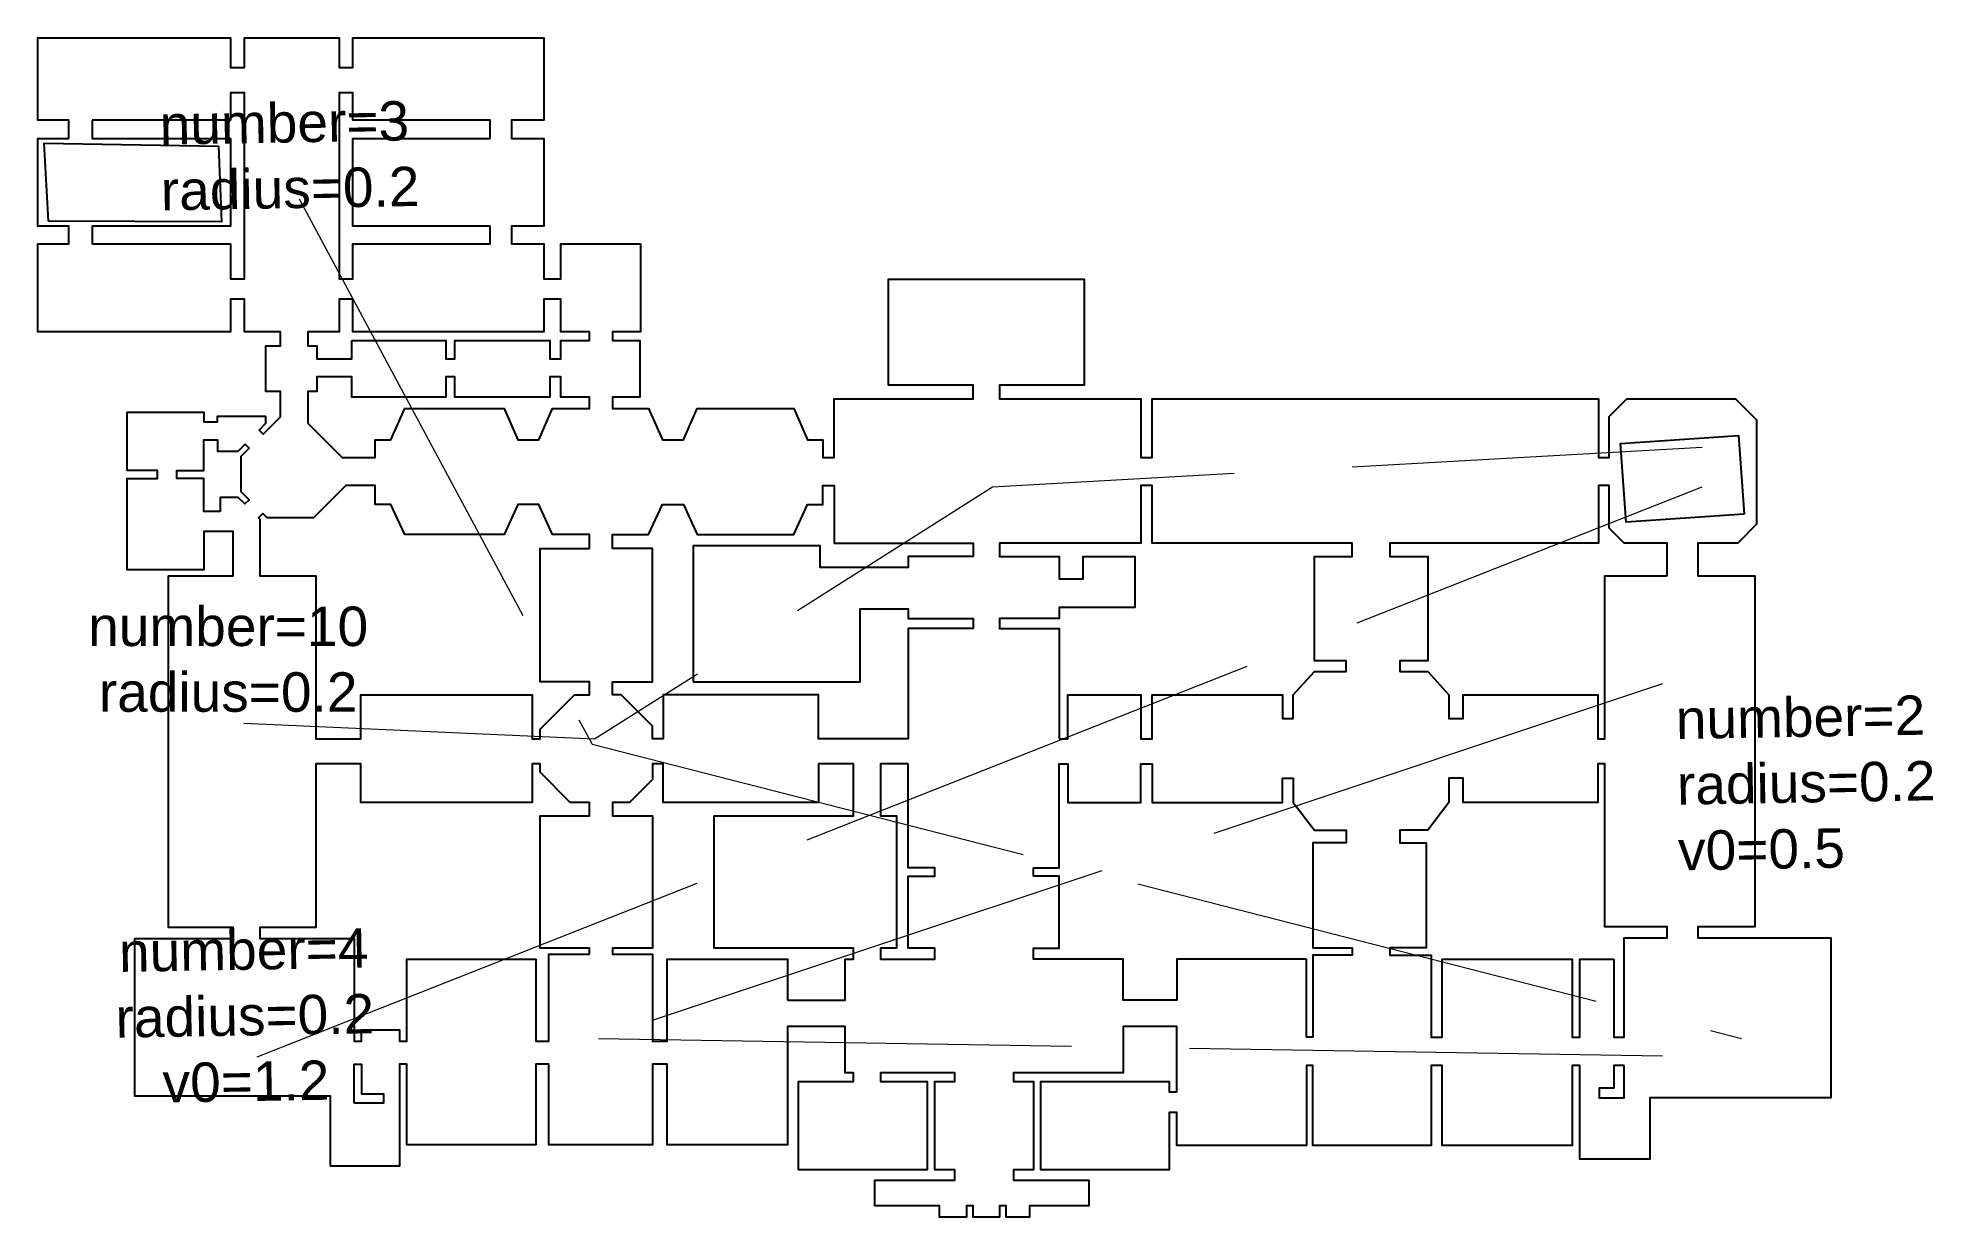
# Model space of a CAD drawing. Header units: metres. Extents: x -19.2 to 28.9, y -7.5 to 22.4.
import ezdxf

# ---------------------------------------------------------------- set-up
doc = ezdxf.new("R2010")
doc.units = ezdxf.units.M
doc.header["$MEASUREMENT"] = 0
doc.linetypes.add('ACAD_ISO02W100', pattern=[15, 12, -3])
for name, color, linetype, lineweight in [('jps-distributions', 7, 'Continuous', 25), ('jps-exits', 2, 'Continuous', 25), ('jps-journeys', 9, 'ACAD_ISO02W100', 15), ('jps-obstacles', 3, 'Continuous', 25), ('jps-parameters', 7, 'Continuous', 25), ('jps-walkablearea', 30, 'Continuous', 25)]:
    doc.layers.add(name, color=color, linetype=linetype, lineweight=lineweight)
doc.styles.add('textstyle3', font='Arial.ttf')

msp = doc.modelspace()

# ---------------------------------------------------------------- linework, layer by layer
at = {"layer": 'jps-distributions'}
msp.add_line((-14.552, 20.541), (-14.552, 20.541), dxfattribs=at)
at = {"layer": 'jps-distributions', "flags": 128}
msp.add_lwpolyline([(-18.96, 17.738), (-19.067, 19.713), (-14.642, 19.636), (-14.566, 17.723)], close=True, dxfattribs=at)
at = {"layer": 'jps-exits', "flags": 128}
msp.add_lwpolyline([(24.066, 10.307), (21.073, 10.098), (20.934, 12.093), (23.927, 12.302)], close=True, dxfattribs=at)
at = {"layer": 'jps-journeys'}
msp.add_line((-13.661, -3.462), (23, 11), dxfattribs=at)
at = {"layer": 'jps-journeys', "flags": 128}
for points in [[(-12.6, 18.3), (-5.164, 4.468), (24, -3)], [(-14, 5), (-5.1, 4.6), (5, 11), (23, 12)]]:
    msp.add_lwpolyline(points, dxfattribs=at)
at = {"layer": 'jps-journeys'}
msp.add_lwpolyline([(22, 6), (-5, -3), (24.541, -3.482)], dxfattribs=at)
at = {"layer": 'jps-obstacles', "linetype": 'Continuous', "lineweight": -3}
msp.add_line((-9.866, -3.07), (-9.858, -3.07), dxfattribs=at)
for points in [[(-17.852, 20.297), (-17.852, 19.838), (-14.339, 19.838), (-14.339, 17.611), (-17.852, 17.611), (-17.852, 17.164), (-14.339, 17.164), (-14.339, 16.272), (-13.981, 16.272), (-13.981, 20.99), (-14.339, 20.99), (-14.339, 20.297)], [(-5.232, 9.431), (-5.232, 9.787), (-6.164, 9.787), (-6.514, 10.544), (-7.048, 10.544), (-7.397, 9.787), (-9.918, 9.787), (-10.268, 10.544), (-10.668, 10.544), (-10.668, 11.033), (-11.416, 11.033), (-12.235, 10.213), (-13.411, 10.213), (-13.518, 10.319), (-13.626, 10.211), (-13.591, 10.177), (-13.591, 8.736), (-12.174, 8.736), (-12.174, 4.603), (-11.028, 4.603), (-11.028, 5.722), (-6.681, 5.722), (-6.681, 4.603), (-6.485, 4.603), (-6.485, 4.848), (-5.611, 5.722), (-5.232, 5.722), (-5.232, 6.053), (-6.485, 6.053), (-6.485, 9.431)], [(6.686, 4.603), (6.908, 4.603), (6.908, 5.722), (8.758, 5.722), (8.758, 4.603), (9.051, 4.603), (9.051, 5.722), (12.357, 5.722), (12.357, 5.115), (12.625, 5.115), (12.625, 5.722), (13.168, 6.31), (13.967, 6.31), (13.967, 6.579), (13.168, 6.579), (13.168, 9.225), (14.119, 9.225), (14.119, 9.57), (9.051, 9.57), (9.051, 11.033), (8.758, 11.033), (8.758, 9.57), (5.172, 9.57), (5.172, 9.225), (6.686, 9.225), (6.686, 8.664), (7.298, 8.664), (7.298, 9.225), (8.604, 9.225), (8.604, 7.938), (6.686, 7.938), (6.686, 7.657), (5.172, 7.657), (5.172, 7.403), (6.686, 7.403)], [(22.115, 8.735), (22.115, 9.57), (21.022, 9.57), (20.642, 9.95), (20.642, 11.033), (20.372, 11.033), (20.372, 9.57), (15.078, 9.57), (15.078, 9.225), (16.042, 9.225), (16.042, 6.579), (15.333, 6.579), (15.333, 6.31), (16.042, 6.31), (16.577, 5.722), (16.577, 5.115), (16.943, 5.115), (16.943, 5.722), (20.353, 5.722), (20.353, 4.603), (20.538, 4.603), (20.538, 8.735)], [(-5.232, -0.858), (-5.232, -0.704), (-6.485, -0.704), (-6.485, 2.648), (-5.232, 2.648), (-5.232, 2.988), (-5.716, 2.988), (-6.485, 3.757), (-6.485, 3.968), (-6.681, 3.968), (-6.681, 2.988), (-11.028, 2.988), (-11.028, 3.968), (-12.174, 3.968), (-12.174, -0.184), (-13.591, -0.184), (-13.591, -0.461), (-11.203, -0.461), (-11.203, -3.07), (-11.011, -3.07), (-11.011, -2.784), (-10.053, -2.784), (-10.053, -3.07), (-9.861, -3.07), (-9.861, -0.986), (-6.59, -0.986), (-6.59, -3.07), (-6.26, -3.07), (-6.26, -0.858)], [(-0.209, -2.025), (1.259, -2.025), (1.259, -0.986), (1.469, -0.986), (1.469, -0.704), (-2.067, -0.704), (-2.067, 2.648), (1.469, 2.648), (1.469, 3.968), (0.581, 3.968), (0.581, 2.988), (-3.361, 2.988), (-3.361, 3.968), (-3.629, 3.968), (-3.629, 3.572), (-4.213, 2.988), (-4.649, 2.988), (-4.649, 2.648), (-3.629, 2.648), (-3.629, -0.704), (-4.649, -0.704), (-4.649, -0.858), (-3.629, -0.858), (-3.629, -3.07), (-3.256, -3.07), (-3.256, -0.986), (-0.209, -0.986)], [(2.86, 3.968), (2.158, 3.968), (2.158, 2.648), (2.56, 2.648), (2.56, -0.704), (2.158, -0.704), (2.158, -0.986), (3.535, -0.986), (3.535, -0.704), (2.86, -0.704), (2.86, 1.122), (3.535, 1.122), (3.535, 1.33), (2.86, 1.33)], [(21.024, -3.682), (20.762, -3.682), (20.762, -4.264), (20.393, -4.264), (20.393, -4.502), (21.024, -4.502)]]:
    msp.add_lwpolyline(points, close=True, dxfattribs=at)
at = {"layer": 'jps-obstacles', "linetype": 'Continuous', "lineweight": -3, "flags": 128}
for points in [[(-7.75, 19.838), (-7.75, 20.297), (-11.237, 20.297), (-11.237, 20.99), (-11.579, 20.99), (-11.579, 16.272), (-11.237, 16.272), (-11.237, 17.164), (-7.75, 17.164), (-7.75, 17.611), (-11.237, 17.611), (-11.237, 19.838)], [(-11.263, 14.708), (-8.878, 14.708), (-8.878, 14.247), (-8.647, 14.247), (-8.647, 14.708), (-6.237, 14.708), (-6.237, 14.247), (-5.955, 14.247), (-5.955, 14.708), (-5.232, 14.708), (-5.232, 14.926), (-5.955, 14.926), (-5.955, 15.759), (-6.391, 15.759), (-6.391, 14.926), (-11.237, 14.926), (-11.237, 15.759), (-11.579, 15.759), (-11.579, 14.926), (-12.378, 14.926), (-12.378, 14.574), (-12.146, 14.574), (-12.146, 14.247), (-11.263, 14.247)], [(-12.378, 12.611), (-11.504, 11.737), (-10.668, 11.737), (-10.668, 12.185), (-10.268, 12.185), (-9.918, 12.984), (-7.397, 12.984), (-7.048, 12.185), (-6.514, 12.185), (-6.164, 12.984), (-5.232, 12.984), (-5.232, 13.272), (-5.955, 13.272), (-5.955, 13.785), (-6.237, 13.785), (-6.237, 13.272), (-8.647, 13.272), (-8.647, 13.785), (-8.878, 13.785), (-8.878, 13.272), (-11.263, 13.272), (-11.263, 13.785), (-12.146, 13.785), (-12.146, 13.414), (-12.378, 13.414)], [(-14.599, 10.369), (-15.019, 10.369), (-15.019, 11.209), (-15.703, 11.209), (-15.703, 11.413), (-15.019, 11.413), (-15.019, 12.193), (-14.671, 12.193), (-14.671, 11.905), (-14.143, 11.905), (-13.97, 12.077), (-13.868, 11.975), (-14.08, 11.764), (-14.08, 10.881), (-13.867, 10.669), (-13.975, 10.561), (-14.143, 10.729), (-14.599, 10.729)], [(-2.601, 6.053), (1.641, 6.053), (1.641, 7.902), (2.86, 7.902), (2.86, 7.657), (4.508, 7.657), (4.508, 7.403), (2.86, 7.403), (2.86, 4.603), (0.581, 4.603), (0.581, 5.722), (-3.361, 5.722), (-3.361, 4.603), (-3.629, 4.603), (-3.629, 4.925), (-4.427, 5.722), (-4.649, 5.722), (-4.649, 6.053), (-3.629, 6.053), (-3.629, 9.431), (-4.649, 9.431), (-4.649, 9.787), (-3.731, 9.787), (-3.381, 10.544), (-2.848, 10.544), (-2.498, 9.787), (-0.045, 9.787), (0.305, 10.544), (0.69, 10.544), (0.69, 11.033), (0.977, 11.033), (0.977, 9.57), (4.508, 9.57), (4.508, 9.225), (2.86, 9.225), (2.86, 8.954), (0.626, 8.954), (0.626, 9.498), (-2.601, 9.498)], [(12.96, -0.986), (9.677, -0.986), (9.677, -2.025), (8.312, -2.025), (8.312, -0.986), (6.036, -0.986), (6.036, -0.704), (6.686, -0.704), (6.686, 1.122), (6.036, 1.122), (6.036, 1.33), (6.686, 1.33), (6.686, 3.968), (6.908, 3.968), (6.908, 2.988), (8.758, 2.988), (8.758, 3.968), (9.051, 3.968), (9.051, 2.988), (12.357, 2.988), (12.357, 3.602), (12.625, 3.602), (12.625, 2.988), (13.168, 2.285), (13.967, 2.285), (13.967, 1.968), (13.127, 1.968), (13.127, -0.699), (14.119, -0.699), (14.119, -0.885), (13.122, -0.885), (13.122, -2.964), (12.96, -2.964)], [(20.762, -0.986), (20.762, -2.964), (21.024, -2.964), (21.024, -0.445), (22.115, -0.445), (22.115, -0.164), (20.538, -0.164), (20.538, 3.968), (20.353, 3.968), (20.353, 2.988), (16.943, 2.988), (16.943, 3.602), (16.577, 3.602), (16.577, 2.988), (16.042, 2.285), (15.333, 2.285), (15.333, 1.968), (16.001, 1.968), (16.001, -0.699), (15.078, -0.699), (15.078, -0.885), (16.13, -0.885), (16.13, -2.964), (16.405, -2.964), (16.405, -0.986), (19.701, -0.986), (19.701, -2.964), (19.9, -2.964), (19.9, -0.986)], [(-11.203, -4.637), (-11.203, -3.651), (-11.011, -3.651), (-11.011, -4.403), (-10.457, -4.403), (-10.457, -4.637)]]:
    msp.add_lwpolyline(points, close=True, dxfattribs=at)
at = {"layer": 'jps-walkablearea', "linetype": 'Continuous', "lineweight": -3}
msp.add_line((-3.381, 12.185), (-2.848, 12.185), dxfattribs=at)
at = {"layer": 'jps-walkablearea', "linetype": 'Continuous', "lineweight": -3, "flags": 128}
msp.add_lwpolyline([(-18.442, 19.838), (-18.442, 20.297), (-19.226, 20.297), (-19.226, 22.386), (-14.339, 22.386), (-14.339, 21.631), (-13.981, 21.631), (-13.981, 22.386), (-11.579, 22.386), (-11.579, 21.631), (-11.237, 21.631), (-11.237, 22.386), (-6.391, 22.386), (-6.391, 20.297), (-7.212, 20.297), (-7.212, 19.838), (-6.391, 19.838), (-6.391, 17.611), (-7.212, 17.611), (-7.212, 17.164), (-6.391, 17.164), (-6.391, 16.272), (-5.955, 16.272), (-5.955, 17.164), (-3.932, 17.164), (-3.932, 14.926), (-4.649, 14.926), (-4.649, 14.708), (-3.955, 14.708), (-3.955, 13.272), (-4.649, 13.272), (-4.649, 12.984), (-3.731, 12.984), (-3.381, 12.185), (-2.848, 12.185), (-2.498, 12.984), (-0.045, 12.984), (0.305, 12.185), (0.69, 12.185), (0.69, 11.737), (0.977, 11.737), (0.977, 13.232), (4.508, 13.232), (4.508, 13.572), (2.354, 13.572), (2.354, 16.267), (7.325, 16.267), (7.325, 13.572), (5.172, 13.572), (5.172, 13.232), (8.758, 13.232), (8.758, 11.737), (9.051, 11.737), (9.051, 13.232), (20.372, 13.232), (20.372, 11.737), (20.642, 11.737), (20.642, 12.778), (21.096, 13.232), (23.849, 13.232), (24.386, 12.695), (24.386, 10.046), (23.91, 9.57), (22.896, 9.57), (22.896, 8.735), (24.339, 8.735), (24.339, -0.164), (22.896, -0.164), (22.896, -0.445), (26.267, -0.445), (26.267, -4.502), (21.673, -4.502), (21.673, -6.062), (19.9, -6.062), (19.9, -3.682), (19.701, -3.682), (19.701, -5.713), (16.405, -5.713), (16.405, -3.682), (16.13, -3.682), (16.13, -5.713), (13.122, -5.713), (13.122, -3.682), (12.96, -3.682), (12.96, -5.713), (9.677, -5.713), (9.677, -4.88), (9.481, -4.88), (9.481, -6.331), (6.219, -6.331), (6.219, -4.092), (9.481, -4.092), (9.481, -4.353), (9.677, -4.353), (9.677, -2.695), (8.312, -2.695), (8.312, -3.873), (5.53, -3.873), (5.53, -4.092), (6.036, -4.092), (6.036, -6.331), (5.53, -6.331), (5.53, -6.59), (7.445, -6.59), (7.445, -7.242), (5.937, -7.242), (5.937, -7.531), (5.341, -7.531), (5.341, -7.242), (5.172, -7.242), (5.172, -7.531), (4.508, -7.531), (4.508, -7.242), (4.335, -7.242), (4.335, -7.531), (3.648, -7.531), (3.648, -7.242), (2.011, -7.242), (2.011, -6.59), (4.041, -6.59), (4.041, -6.331), (3.535, -6.331), (3.535, -4.092), (4.041, -4.092), (4.041, -3.873), (2.158, -3.873), (2.158, -4.092), (3.337, -4.092), (3.337, -6.331), (0.077, -6.331), (0.077, -4.092), (1.469, -4.092), (1.469, -3.873), (1.259, -3.873), (1.259, -2.695), (-0.209, -2.695), (-0.209, -5.695), (-3.256, -5.695), (-3.256, -3.651), (-3.629, -3.651), (-3.629, -5.695), (-6.26, -5.695), (-6.26, -3.651), (-6.59, -3.651), (-6.59, -5.695), (-9.861, -5.695), (-9.861, -3.651), (-10.053, -3.651), (-10.053, -6.235), (-11.8, -6.235), (-11.8, -4.467), (-16.764, -4.467), (-16.764, -0.461), (-14.275, -0.461), (-14.275, -0.184), (-15.909, -0.184), (-15.909, 8.736), (-14.275, 8.736), (-14.275, 9.865), (-15.019, 9.865), (-15.019, 8.893), (-16.962, 8.893), (-16.962, 11.209), (-16.195, 11.209), (-16.195, 11.413), (-16.962, 11.413), (-16.962, 12.888), (-15.019, 12.888), (-15.019, 12.648), (-14.671, 12.648), (-14.671, 12.792), (-13.447, 12.792), (-13.447, 12.6), (-13.614, 12.434), (-13.512, 12.332), (-13.074, 12.77), (-13.074, 13.414), (-13.445, 13.414), (-13.445, 14.574), (-13.074, 14.574), (-13.074, 14.926), (-13.981, 14.926), (-13.981, 15.759), (-14.339, 15.759), (-14.339, 14.926), (-19.226, 14.926), (-19.226, 17.164), (-18.442, 17.164), (-18.442, 17.611), (-19.226, 17.611), (-19.226, 19.838)], close=True, dxfattribs=at)
at = {"layer": 'jps-walkablearea', "linetype": 'Continuous', "lineweight": -3}
msp.add_lwpolyline([(-3.629, -5.695), (-3.629, -5.695), (-3.629, -5.695), (-3.629, -5.695)], close=True, dxfattribs=at)

# ---------------------------------------------------------------- texts
at = {"layer": 'jps-parameters', "char_height": 1, "rotation": 1, "style": 'textstyle3'}
for s, insert, attachment_point in [('number=3\\Pradius=0.2', (-16.145, 20.676), 1), ('number=2\\Pradius=0.2\\Pv0=0.5', (22.326, 5.598), 1), ('number=4\\Pradius=0.2\\Pv0=1.2', (-13.975, -2.43), 5)]:
    msp.add_mtext(s, dxfattribs=dict(at, insert=insert, attachment_point=attachment_point))
at = {"layer": 'jps-parameters', "insert": (-14.398, 6.617), "char_height": 1, "attachment_point": 5, "style": 'textstyle3'}
msp.add_mtext('number=10\\Pradius=0.2', dxfattribs=at)

doc.saveas('drawing.dxf')
